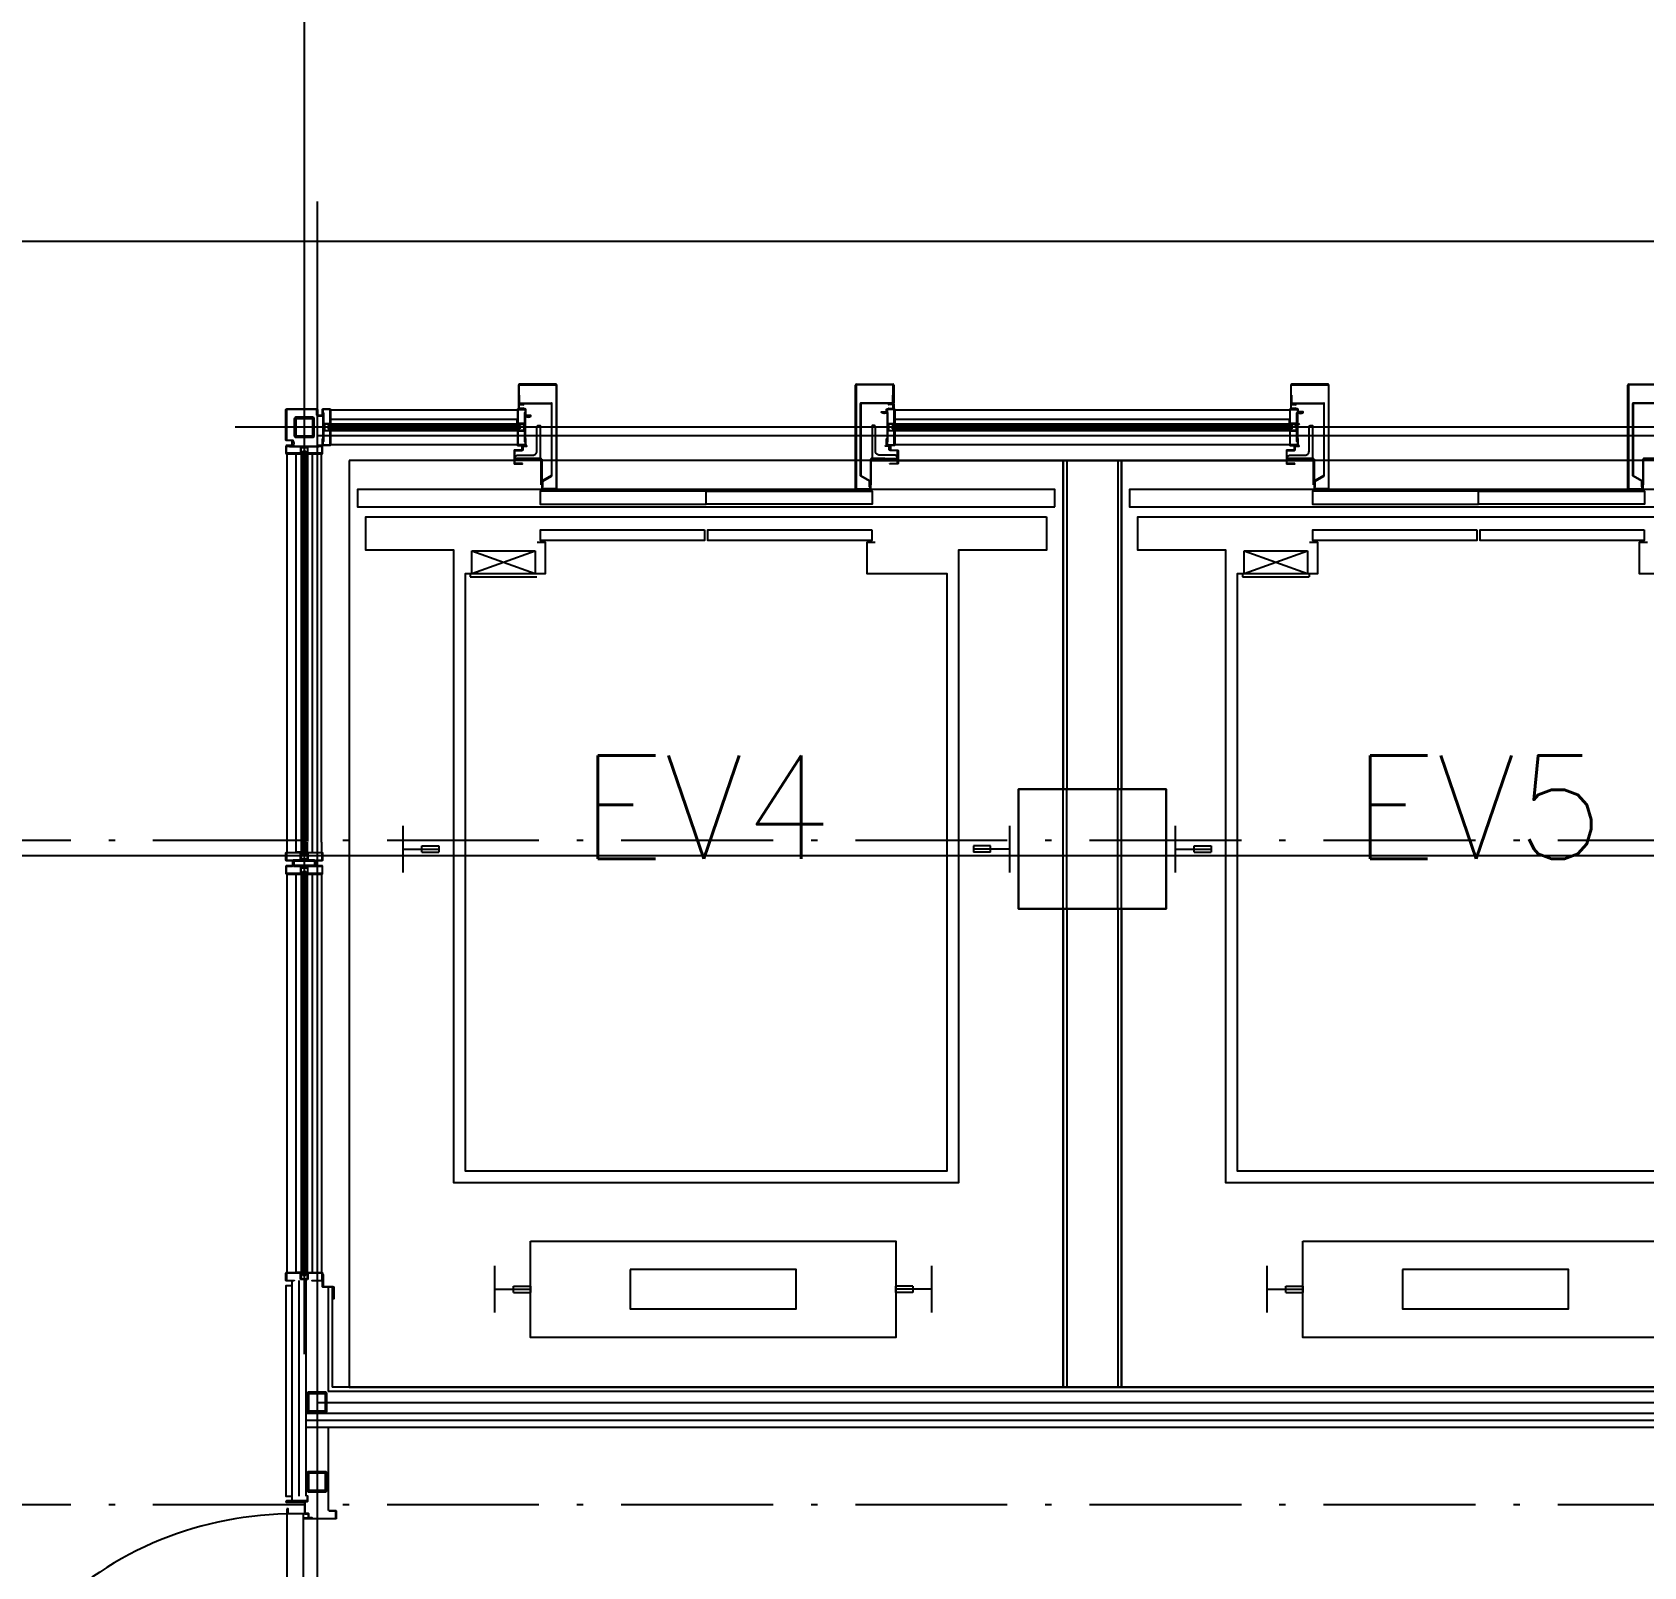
# Model space of a CAD drawing. Extents: x -120222 to -41942, y -19134 to 30932.
# Drawn here: x -77301 to -72450, y 13949 to 18568 of the extents above; entities that cross this region are included whole.
import ezdxf
from ezdxf.enums import TextEntityAlignment as Align

# ---------------------------------------------------------------- set-up
doc = ezdxf.new("R2010")
doc.units = 0
doc.header["$LTSCALE"] = 150
doc.header["$MEASUREMENT"] = 0
doc.linetypes.add('ISO-10______', pattern=[4.699, 3.048, -0.762, 0.127, -0.762])
doc.layers.get('0').update_dxf_attribs({"linetype": 'CONTINUOUS'})
for name, color, linetype in [('____-567', 7, 'CONTINUOUS'), ('____B', 7, 'CONTINUOUS'), ('___B', 7, 'CONTINUOUS')]:
    doc.layers.add(name, color=color, linetype=linetype)
doc.styles.get("Standard").update_dxf_attribs({"font": 'txt', "bigfont": 'BIGFONT.SHX'})

# ---------------------------------------------------------------- blocks, each defined once
blk = doc.blocks.new('____-79')
at = {"color": 1, "linetype": 'Continuous'}
for p, q in [((-82272.6, 12957), (-82272.6, 12903.4)), ((-82271, 12903.3), (-82271, 12957)), ((-82160.8, 12960.2), (-82269.4, 12960.2)), ((-82269.4, 12958.6), (-82160.8, 12958.6)), ((-82159.2, 12957), (-82159.2, 12646.4)), ((-82157.6, 12646.4), (-82157.6, 12957)), ((-81257.6, 12646.4), (-81257.6, 12957)), ((-81256, 12957), (-81256, 12646.4)), ((-81254.4, 12960.2), (-81145.8, 12960.2)), ((-81145.8, 12958.6), (-81254.4, 12958.6)), ((-81144.2, 12903.3), (-81144.2, 12957)), ((-81142.6, 12957), (-81142.6, 12903.4)), ((-79947.6, 12957), (-79947.6, 12903.4)), ((-79946, 12903.3), (-79946, 12957)), ((-79835.8, 12960.2), (-79944.4, 12960.2)), ((-79944.4, 12958.6), (-79835.8, 12958.6)), ((-79834.2, 12957), (-79834.2, 12646.4)), ((-79832.6, 12646.4), (-79832.6, 12957)), ((-78932.6, 12646.4), (-78932.6, 12957)), ((-78931, 12957), (-78931, 12646.4)), ((-78929.4, 12960.2), (-78820.8, 12960.2)), ((-78820.8, 12958.6), (-78929.4, 12958.6)), ((-82270.9, 12903.3), (-82270.9, 12927.4)), ((-82269.3, 12927.4), (-82270.9, 12927.4)), ((-82269.3, 12903.3), (-82269.3, 12927.4)), ((-81145.8, 12903.3), (-81145.8, 12927.4)), ((-81145.8, 12927.4), (-81144.2, 12927.4)), ((-81144.2, 12903.3), (-81144.2, 12927.4)), ((-79945.9, 12903.3), (-79945.9, 12927.4)), ((-79944.3, 12927.4), (-79945.9, 12927.4)), ((-79944.3, 12903.3), (-79944.3, 12927.4)), ((-82269.4, 12901.8), (-82257.6, 12901.8)), ((-82269.4, 12900.2), (-82257.6, 12900.2)), ((-82269.3, 12903.3), (-82173.5, 12903.3)), ((-82269.3, 12901.7), (-82173.5, 12901.7)), ((-82257.6, 12900.2), (-82257.6, 12901.8)), ((-81145.8, 12903.3), (-81241.6, 12903.3)), ((-81145.8, 12901.7), (-81241.6, 12901.7)), ((-81145.8, 12901.8), (-81157.6, 12901.8)), ((-81157.6, 12900.2), (-81157.6, 12901.8)), ((-81145.8, 12900.2), (-81157.6, 12900.2)), ((-79944.4, 12901.8), (-79932.6, 12901.8)), ((-79944.4, 12900.2), (-79932.6, 12900.2)), ((-79944.3, 12903.3), (-79848.5, 12903.3)), ((-79944.3, 12901.7), (-79848.5, 12901.7)), ((-79932.6, 12900.2), (-79932.6, 12901.8)), ((-78820.8, 12903.3), (-78916.6, 12903.3)), ((-78820.8, 12901.7), (-78916.6, 12901.7)), ((-82245.5, 12736.2), (-82204.2, 12736.2)), ((-82245.5, 12734.6), (-82245.5, 12736.2)), ((-82245.5, 12734.6), (-82204.2, 12734.6)), ((-82204.2, 12657.3), (-82204.2, 12734.6)), ((-82202.6, 12734.6), (-82202.6, 12657.3)), ((-81212.5, 12734.6), (-81212.5, 12657.3)), ((-81169.6, 12736.2), (-81210.9, 12736.2)), ((-81169.6, 12734.6), (-81210.9, 12734.6)), ((-81210.9, 12657.3), (-81210.9, 12734.6)), ((-81169.6, 12734.6), (-81169.6, 12736.2)), ((-79920.5, 12736.2), (-79879.2, 12736.2)), ((-79920.5, 12734.6), (-79920.5, 12736.2)), ((-79920.5, 12734.6), (-79879.2, 12734.6)), ((-79879.2, 12657.3), (-79879.2, 12734.6)), ((-79877.6, 12734.6), (-79877.6, 12657.3)), ((-78887.5, 12734.6), (-78887.5, 12657.3)), ((-78844.6, 12736.2), (-78885.9, 12736.2)), ((-78844.6, 12734.6), (-78885.9, 12734.6)), ((-78885.9, 12657.3), (-78885.9, 12734.6)), ((-82202.6, 12668.2), (-82202.6, 12646.4)), ((-82202.6, 12668.2), (-82201.1, 12668.2)), ((-82201, 12646.4), (-82201, 12668.2)), ((-81214.2, 12646.4), (-81214.2, 12668.2)), ((-81212.6, 12668.2), (-81214.1, 12668.2)), ((-81212.6, 12668.2), (-81212.6, 12646.4)), ((-79877.6, 12668.2), (-79877.6, 12646.4)), ((-79877.6, 12668.2), (-79876.1, 12668.2)), ((-79876, 12646.4), (-79876, 12668.2)), ((-78889.2, 12646.4), (-78889.2, 12668.2)), ((-78887.6, 12668.2), (-78889.1, 12668.2)), ((-78887.6, 12668.2), (-78887.6, 12646.4)), ((-82204.2, 12657.3), (-82202.6, 12657.3)), ((-82199.4, 12643.2), (-82160.8, 12643.2)), ((-82199.4, 12643.2), (-82160.8, 12643.2)), ((-82160.8, 12644.8), (-82199.3, 12644.8)), ((-81254.4, 12644.8), (-81215.9, 12644.8)), ((-81215.8, 12643.2), (-81254.4, 12643.2)), ((-81215.8, 12643.2), (-81254.4, 12643.2)), ((-81210.9, 12657.3), (-81212.5, 12657.3)), ((-79879.2, 12657.3), (-79877.6, 12657.3)), ((-79874.4, 12643.2), (-79835.8, 12643.2)), ((-79874.4, 12643.2), (-79835.8, 12643.2)), ((-79835.8, 12644.8), (-79874.3, 12644.8)), ((-78929.4, 12644.8), (-78890.9, 12644.8)), ((-78890.8, 12643.2), (-78929.4, 12643.2)), ((-78890.8, 12643.2), (-78929.4, 12643.2)), ((-78885.9, 12657.3), (-78887.5, 12657.3))]:
    blk.add_line(p, q, dxfattribs=at)
at = {"color": 1, "linetype": 'Continuous', "flags": 128}
for points in [[(-82173.5, 12901.7), (-82173.5, 12685.1), (-82199.4, 12670.2), (-82199.4, 12670.2, 0.255064), (-82201, 12668.2), (-82201, 12651), (-82199.4, 12651), (-82199.4, 12668.2), (-82173.5, 12683), (-82173.5, 12683, 0.250892), (-82171.9, 12685.1), (-82171.9, 12901.7)], [(-81241.6, 12901.7), (-81241.6, 12685.1), (-81215.7, 12670.2), (-81215.7, 12670.2, -0.255064), (-81214.1, 12668.2), (-81214.1, 12651), (-81215.7, 12651), (-81215.7, 12668.2), (-81241.6, 12683), (-81241.6, 12683, -0.250892), (-81243.2, 12685.1), (-81243.2, 12901.7)], [(-79848.5, 12901.7), (-79848.5, 12685.1), (-79874.4, 12670.2), (-79874.4, 12670.2, 0.255064), (-79876, 12668.2), (-79876, 12651), (-79874.4, 12651), (-79874.4, 12668.2), (-79848.5, 12683), (-79848.5, 12683, 0.250892), (-79846.9, 12685.1), (-79846.9, 12901.7)], [(-78916.6, 12901.7), (-78916.6, 12685.1), (-78890.7, 12670.2), (-78890.7, 12670.2, -0.255064), (-78889.1, 12668.2), (-78889.1, 12651), (-78890.7, 12651), (-78890.7, 12668.2), (-78916.6, 12683), (-78916.6, 12683, -0.250892), (-78918.2, 12685.1), (-78918.2, 12901.7)]]:
    blk.add_lwpolyline(points, format="xyb", dxfattribs=at)
for points in [[(-82229.6, 12746.2), (-82229.6, 12746.2, 0.414214), (-82217.6, 12758.2), (-82217.6, 12830.2), (-82217.6, 12830.2, -0.414214), (-82211.6, 12836.2), (-82207.6, 12836.2), (-82207.6, 12736.2), (-82282.6, 12736.2), (-82282.6, 12740.2), (-82282.6, 12740.2, -0.414214), (-82276.6, 12746.2)], [(-81185.6, 12746.2), (-81185.6, 12746.2, -0.414214), (-81197.6, 12758.2), (-81197.6, 12830.2), (-81197.6, 12830.2, 0.414214), (-81203.6, 12836.2), (-81207.6, 12836.2), (-81207.6, 12736.2), (-81132.6, 12736.2), (-81132.6, 12740.2), (-81132.6, 12740.2, 0.414214), (-81138.6, 12746.2)], [(-79904.6, 12746.2), (-79904.6, 12746.2, 0.414214), (-79892.6, 12758.2), (-79892.6, 12830.2), (-79892.6, 12830.2, -0.414214), (-79886.6, 12836.2), (-79882.6, 12836.2), (-79882.6, 12736.2), (-79957.6, 12736.2), (-79957.6, 12740.2), (-79957.6, 12740.2, -0.414214), (-79951.6, 12746.2)], [(-82260.6, 12721.8), (-82284, 12721.8), (-82284, 12760.2), (-82262.2, 12760.2), (-82262.2, 12760.2, 0.414214), (-82260.6, 12761.8), (-82260.6, 12773.6), (-82262.2, 12773.6), (-82262.2, 12761.8), (-82284, 12761.8), (-82284, 12761.8, 0.414214), (-82285.6, 12760.2), (-82285.6, 12721.8), (-82285.6, 12721.8, 0.414214), (-82284, 12720.2), (-82260.6, 12720.2)], [(-82247.6, 12775.2), (-82259, 12775.2), (-82259, 12775.2, 0.414214), (-82260.6, 12773.6), (-82260.6, 12762.2), (-82259, 12762.2), (-82259, 12773.6), (-82247.6, 12773.6)], [(-81167.6, 12775.2), (-81156.2, 12775.2), (-81156.2, 12775.2, -0.414214), (-81154.6, 12773.6), (-81154.6, 12762.2), (-81156.2, 12762.2), (-81156.2, 12773.6), (-81167.6, 12773.6)], [(-81154.6, 12721.8), (-81131.2, 12721.8), (-81131.2, 12760.2), (-81153, 12760.2), (-81153, 12760.2, -0.414214), (-81154.6, 12761.8), (-81154.6, 12773.6), (-81153, 12773.6), (-81153, 12761.8), (-81131.2, 12761.8), (-81131.2, 12761.8, -0.414214), (-81129.6, 12760.2), (-81129.6, 12721.8), (-81129.6, 12721.8, -0.414214), (-81131.2, 12720.2), (-81154.6, 12720.2)], [(-79935.6, 12721.8), (-79959, 12721.8), (-79959, 12760.2), (-79937.2, 12760.2), (-79937.2, 12760.2, 0.414214), (-79935.6, 12761.8), (-79935.6, 12773.6), (-79937.2, 12773.6), (-79937.2, 12761.8), (-79959, 12761.8), (-79959, 12761.8, 0.414214), (-79960.6, 12760.2), (-79960.6, 12721.8), (-79960.6, 12721.8, 0.414214), (-79959, 12720.2), (-79935.6, 12720.2)], [(-79922.6, 12775.2), (-79934, 12775.2), (-79934, 12775.2, 0.414214), (-79935.6, 12773.6), (-79935.6, 12762.2), (-79934, 12762.2), (-79934, 12773.6), (-79922.6, 12773.6)]]:
    blk.add_lwpolyline(points, format="xyb", close=True, dxfattribs=at)
at = {"color": 1, "linetype": 'Continuous'}
for centre, radius, start, end in [((-82269.4, 12957), 3.2, 90, 180), ((-82269.4, 12957), 1.6, 90, 180), ((-82160.8, 12957), 3.2, 0, 90), ((-82160.8, 12957), 1.6, 0, 90), ((-81254.4, 12957), 3.2, 90, 180), ((-81254.4, 12957), 1.6, 90, 180), ((-81145.8, 12957), 3.2, 0, 90), ((-81145.8, 12957), 1.6, 0, 90), ((-79944.4, 12957), 3.2, 90, 180), ((-79944.4, 12957), 1.6, 90, 180), ((-79835.8, 12957), 3.2, 0, 90), ((-79835.8, 12957), 1.6, 0, 90), ((-78929.4, 12957), 3.2, 90, 180), ((-78929.4, 12957), 1.6, 90, 180), ((-82269.4, 12903.4), 3.2, 180, 270), ((-82269.4, 12903.4), 1.6, 180, 270), ((-82269.3, 12903.3), 1.6, 180, 270), ((-82173.5, 12901.7), 1.6, 0, 90), ((-81241.6, 12901.7), 1.6, 90, 180), ((-81145.8, 12903.4), 3.2, 270, 0), ((-81145.8, 12903.4), 1.6, 270, 0), ((-81145.8, 12903.3), 1.6, 270, 0), ((-79944.4, 12903.4), 3.2, 180, 270), ((-79944.4, 12903.4), 1.6, 180, 270), ((-79944.3, 12903.3), 1.6, 180, 270), ((-79848.5, 12901.7), 1.6, 0, 90), ((-78916.6, 12901.7), 1.6, 90, 180), ((-82204.2, 12734.6), 1.6, 0, 90), ((-81210.9, 12734.6), 1.6, 90, 180), ((-79879.2, 12734.6), 1.6, 0, 90), ((-78885.9, 12734.6), 1.6, 90, 180), ((-82199.4, 12646.4), 3.2, 180, 270), ((-82199.4, 12646.4), 1.6, 180, 270), ((-82160.8, 12646.4), 3.2, 270, 0), ((-82160.8, 12646.4), 1.6, 270, 0), ((-81254.4, 12646.4), 3.2, 180, 270), ((-81254.4, 12646.4), 1.6, 180, 270), ((-81215.8, 12646.4), 3.2, 270, 0), ((-81215.8, 12646.4), 1.6, 270, 0), ((-79874.4, 12646.4), 3.2, 180, 270), ((-79874.4, 12646.4), 1.6, 180, 270), ((-79835.8, 12646.4), 3.2, 270, 0), ((-79835.8, 12646.4), 1.6, 270, 0), ((-78929.4, 12646.4), 3.2, 180, 270), ((-78929.4, 12646.4), 1.6, 180, 270), ((-78890.8, 12646.4), 3.2, 270, 0), ((-78890.8, 12646.4), 1.6, 270, 0)]:
    blk.add_arc(centre, radius, start, end, dxfattribs=at)
blk = doc.blocks.new('____-80')
at = {"color": 1, "linetype": 'Continuous'}
for p, q in [((-82917.6, 19543.5), (-82917.6, 10039.8)), ((-82879.1, 13510.3), (-82879.1, 7670.1)), ((-82878.1, 12863.9), (-82878.1, 12865.5)), ((-82839.7, 12883.9), (-82861.5, 12883.9)), ((-82838.1, 12882.5), (-82399.6, 12882.5)), ((-82398.6, 12882.5), (-82275.6, 12882.5)), ((-81139.6, 12882.5), (-79950.6, 12882.5)), ((-69277.5, 12830.5), (-83125.1, 12830.5)), ((-82858.7, 12821), (-82858.7, 12840)), ((-82857.1, 12840), (-82857.1, 12821)), ((-82839.7, 12840), (-82857.1, 12840)), ((-82839.7, 12819.4), (-82857.1, 12819.4)), ((-82845.6, 12830.8), (-82268.1, 12830.8)), ((-82268.1, 12830.3), (-82845.6, 12830.3)), ((-82839.7, 12777.1), (-82839.7, 12819.4)), ((-82837.7, 12821), (-82276.4, 12821)), ((-82276.1, 12840), (-82276.1, 12855)), ((-82246, 12830.5), (-82262.5, 12830.5)), ((-79943.1, 12830.8), (-81147.1, 12830.8)), ((-81147.1, 12830.3), (-79943.1, 12830.3)), ((-81140.8, 12821), (-79949.8, 12821)), ((-79951.1, 12840), (-79951.1, 12855)), ((-79921, 12841), (-79937.5, 12830.5)), ((-82908, 12770), (-82908, 11583.3)), ((-82838.1, 12806), (-82275.6, 12806)), ((-82838.1, 12778.5), (-82275.6, 12778.5)), ((-81139.6, 12806), (-79950.6, 12806)), ((-81139.6, 12778.5), (-79950.6, 12778.5)), ((-82969.6, 12750.5), (-82969.6, 11550.5)), ((-82927, 12750), (-82942, 12750)), ((-82917.7, 12758.5), (-82917.7, 11543)), ((-82917.2, 11543), (-82917.2, 12758.5)), ((-82893, 11550.5), (-82893, 12750.5)), ((-82865.5, 11581.7), (-82865.6, 12750.5)), ((-82908, 11551.4), (-82908, 11581.7)), ((-82865.5, 11581.7), (-82865.5, 11550.5)), ((-82917.5, 11531.5), (-82917.5, 11498.6)), ((-82969.6, 11485.5), (-82969.6, 10285.5)), ((-82927, 11485), (-82942, 11485)), ((-82917.7, 11493), (-82917.7, 10278)), ((-82917.2, 10278), (-82917.2, 11493)), ((-82908, 10286.4), (-82908, 11484.7)), ((-82893, 10285.5), (-82893, 11485.5)), ((-82865.5, 11485.5), (-82865.5, 10285.5))]:
    blk.add_line(p, q, dxfattribs=at)
at = {"color": 1, "linetype": 'Continuous', "flags": 128}
for points in [[(-82952.6, 12778.2), (-82954.1, 12778.2), (-82954.1, 12790.5), (-82971.1, 12790.5), (-82971.1, 12790.5, -0.414214), (-82972.6, 12792), (-82972.6, 12884), (-82972.6, 12884, -0.414214), (-82971.1, 12885.5), (-82879.6, 12885.5), (-82879.6, 12885.5, -0.414214), (-82878.1, 12884), (-82878.1, 12867), (-82865.1, 12867), (-82865.1, 12865.5)], [(-82878.1, 12865.5, -0.414214), (-82879.6, 12867), (-82879.6, 12884), (-82971.1, 12884), (-82971.1, 12792), (-82954.1, 12792), (-82954.1, 12792, -0.414214), (-82952.6, 12790.5)], [(-82861.5, 12865.5, -0.414214), (-82863.1, 12863.9), (-82878.1, 12863.9)], [(-82863.1, 12883.9, -0.414214), (-82861.5, 12885.5), (-82839.7, 12885.5)], [(-82839.7, 12885.5, -0.414214), (-82838.1, 12883.9), (-82838.1, 12841.6)], [(-82252.2, 12865.5, 0.414214), (-82250.6, 12863.9), (-82250.6, 12863.9, 0.414214), (-82235.6, 12863.9), (-82235.6, 12865.5), (-82250.6, 12865.5), (-82250.6, 12883.9), (-82250.6, 12883.9, 0.414214), (-82252.2, 12885.5), (-82274, 12885.5), (-82274, 12885.5, 0.414214), (-82275.6, 12883.9), (-82275.6, 12841.6), (-82275.6, 12841.6, 0.414214), (-82274, 12840), (-82256.6, 12840), (-82256.6, 12821), (-82274, 12821), (-82274, 12821, 0.414214), (-82275.6, 12819.4), (-82275.6, 12777.1), (-82275.6, 12777.1, 0.414214), (-82274, 12775.5), (-82252.2, 12775.5), (-82252.2, 12775.5, 0.414214), (-82250.6, 12777.1), (-82250.6, 12795.5), (-82252.2, 12795.5)], [(-82252.2, 12883.9), (-82252.2, 12777.1), (-82274, 12777.1), (-82274, 12819.4), (-82256.6, 12819.4), (-82256.6, 12819.4, 0.414214), (-82255, 12821), (-82255, 12840), (-82255, 12840, 0.414214), (-82256.6, 12841.6), (-82274, 12841.6), (-82274, 12883.9), (-82252.2, 12883.9)], [(-81163, 12873.5), (-81163, 12777.1), (-81141.2, 12777.1), (-81141.2, 12819.4), (-81158.6, 12819.4), (-81158.6, 12819.4, -0.414214), (-81160.2, 12821), (-81160.2, 12840), (-81160.2, 12840, -0.414214), (-81158.6, 12841.6), (-81141.2, 12841.6), (-81141.2, 12883.9), (-81163, 12883.9), (-81163, 12876.5), (-81163, 12876.5, -0.414214), (-81164.6, 12874.9), (-81164.6, 12874.9, -0.414214), (-81179.6, 12874.9), (-81179.6, 12876.5), (-81164.6, 12876.5), (-81164.6, 12883.9), (-81164.6, 12883.9, -0.414214), (-81163, 12885.5), (-81141.2, 12885.5), (-81141.2, 12885.5, -0.414214), (-81139.6, 12883.9), (-81139.6, 12841.6), (-81139.6, 12841.6, -0.414214), (-81141.2, 12840), (-81158.6, 12840), (-81158.6, 12821), (-81141.2, 12821), (-81141.2, 12821, -0.414214), (-81139.6, 12819.4), (-81139.6, 12777.1), (-81139.6, 12777.1, -0.414214), (-81141.2, 12775.5), (-81163, 12775.5), (-81163, 12775.5, -0.414214), (-81164.6, 12777.1), (-81164.6, 12795.5), (-81163, 12795.5)], [(-79927.2, 12873.5), (-79927.2, 12777.1), (-79949, 12777.1), (-79949, 12819.4), (-79931.6, 12819.4), (-79931.6, 12819.4, 0.414214), (-79930, 12821), (-79930, 12840), (-79930, 12840, 0.414214), (-79931.6, 12841.6), (-79949, 12841.6), (-79949, 12883.9), (-79927.2, 12883.9), (-79927.2, 12876.5), (-79927.2, 12876.5, 0.414214), (-79925.6, 12874.9), (-79925.6, 12874.9, 0.414214), (-79910.6, 12874.9), (-79910.6, 12876.5), (-79925.6, 12876.5), (-79925.6, 12883.9), (-79925.6, 12883.9, 0.414214), (-79927.2, 12885.5), (-79949, 12885.5), (-79949, 12885.5, 0.414214), (-79950.6, 12883.9), (-79950.6, 12841.6), (-79950.6, 12841.6, 0.414214), (-79949, 12840), (-79931.6, 12840), (-79931.6, 12821), (-79949, 12821), (-79949, 12821, 0.414214), (-79950.6, 12819.4), (-79950.6, 12777.1), (-79950.6, 12777.1, 0.414214), (-79949, 12775.5), (-79927.2, 12775.5), (-79927.2, 12775.5, 0.414214), (-79925.6, 12777.1), (-79925.6, 12795.5), (-79927.2, 12795.5)], [(-82858.7, 12840, -0.414214), (-82857.1, 12841.6)], [(-82857.1, 12819.4, -0.414214), (-82858.7, 12821)], [(-82857.1, 12821), (-82839.7, 12821), (-82839.7, 12821, -0.414214), (-82838.1, 12819.4), (-82838.1, 12777.1), (-82838.1, 12777.1, -0.414214), (-82839.7, 12775.5)], [(-82838.1, 12841.6, -0.414214), (-82839.7, 12840)], [(-82952.6, 12773.9, 0.414214), (-82951, 12775.5), (-82951, 12775.5, 0.414214), (-82951, 12790.5), (-82952.6, 12790.5), (-82952.6, 12775.5), (-82971, 12775.5), (-82971, 12775.5, 0.414214), (-82972.6, 12773.9), (-82972.6, 12752.1), (-82972.6, 12752.1, 0.414214), (-82971, 12750.5), (-82928.6, 12750.5), (-82928.6, 12750.5, 0.414214), (-82927, 12752.1), (-82927, 12770), (-82908, 12770)], [(-82927, 12771.6, 0.414214), (-82928.6, 12770), (-82928.6, 12752.1), (-82971, 12752.1), (-82971, 12773.9), (-82864.2, 12773.9)], [(-82908, 12752.1, 0.414214), (-82906.4, 12750.5), (-82864.2, 12750.5), (-82864.2, 12750.5, 0.414214), (-82862.6, 12752.1), (-82862.6, 12773.9), (-82862.6, 12773.9, 0.414214), (-82864.2, 12775.5), (-82877, 12775.5), (-82877, 12773.9)], [(-82864.2, 12773.9), (-82864.2, 12752.1), (-82906.4, 12752.1), (-82906.4, 12770), (-82906.4, 12770, 0.414214), (-82908, 12771.6)], [(-82839.7, 12775.5), (-82861.5, 12775.5), (-82861.5, 12775.5, -0.414214), (-82863.1, 12777.1)], [(-82884.8, 11524.8, 0.414214), (-82887.1, 11527.1), (-82950.3, 11527.1), (-82950.3, 11527.1, 0.414214), (-82952.6, 11524.8), (-82952.6, 11512.1), (-82950.3, 11512.1)], [(-82950.3, 11524.8), (-82950.3, 11511.2), (-82950.3, 11511.2, 0.414214), (-82948, 11508.9), (-82884.8, 11508.9), (-82884.8, 11508.9, 0.414214), (-82882.5, 11511.2), (-82882.5, 11523.9), (-82884.8, 11523.9)]]:
    blk.add_lwpolyline(points, format="xyb", dxfattribs=at)
for points in [[(-82947.5, 12856), (-82947.5, 12805), (-82947.5, 12805, 0.414214), (-82943, 12800.5), (-82892, 12800.5), (-82892, 12800.5, 0.414214), (-82887.5, 12805), (-82887.5, 12856), (-82887.5, 12856, 0.414214), (-82892, 12860.5), (-82943, 12860.5), (-82943, 12860.5, 0.414214), (-82947.5, 12856)], [(-82270.8, 12900.5), (-82270.8, 12900.5, 0.440279), (-82272.6, 12898.9), (-82272.6, 12887.1), (-82272.6, 12887.1, 0.430169), (-82270.9, 12885.5), (-82257.6, 12886.2), (-82257.6, 12887.8), (-82271, 12887.1), (-82271, 12898.9), (-82257.8, 12898.3), (-82257.6, 12899.9)], [(-81144.3, 12900.5), (-81144.3, 12900.5, -0.440279), (-81142.6, 12898.9), (-81142.6, 12887.1), (-81142.6, 12887.1, -0.430169), (-81144.2, 12885.5), (-81157.6, 12886.2), (-81157.5, 12887.8), (-81144.2, 12887.1), (-81144.2, 12898.9), (-81157.3, 12898.3), (-81157.5, 12899.9)], [(-79945.8, 12900.5), (-79945.8, 12900.5, 0.440279), (-79947.6, 12898.9), (-79947.6, 12887.1), (-79947.6, 12887.1, 0.430169), (-79945.9, 12885.5), (-79932.6, 12886.2), (-79932.6, 12887.8), (-79946, 12887.1), (-79946, 12898.9), (-79932.8, 12898.3), (-79932.6, 12899.9)], [(-82943, 12854), (-82943, 12807), (-82943, 12807, 0.414214), (-82941, 12805), (-82894, 12805), (-82894, 12805, 0.414214), (-82892, 12807), (-82892, 12854), (-82892, 12854, 0.414214), (-82894, 12856), (-82941, 12856), (-82941, 12856, 0.414214), (-82943, 12854)], [(-82952.6, 11525.5), (-82971, 11525.5), (-82971, 11525.5, -0.414214), (-82972.6, 11527.1), (-82972.6, 11548.9), (-82972.6, 11548.9, -0.414214), (-82971, 11550.5), (-82928.6, 11550.5), (-82928.6, 11550.5, -0.414214), (-82927, 11548.9), (-82927, 11531.5), (-82908, 11531.5), (-82908, 11548.9), (-82908, 11548.9, -0.414214), (-82906.4, 11550.5), (-82864.1, 11550.5), (-82864.1, 11550.5, -0.414214), (-82862.5, 11548.9), (-82862.5, 11527.1), (-82862.5, 11527.1, -0.414214), (-82864.1, 11525.5), (-82882.5, 11525.5), (-82882.5, 11527.1), (-82864.1, 11527.1), (-82864.1, 11548.9), (-82906.4, 11548.9), (-82906.4, 11531.5), (-82906.4, 11531.5, -0.414214), (-82908, 11529.9), (-82927, 11529.9), (-82927, 11529.9, -0.414214), (-82928.6, 11531.5), (-82928.6, 11548.9), (-82971, 11548.9), (-82971, 11527.1), (-82952.6, 11527.1)], [(-82952.6, 11510.5), (-82971, 11510.5), (-82971, 11510.5, 0.414214), (-82972.6, 11508.9), (-82972.6, 11487.1), (-82972.6, 11487.1, 0.414214), (-82971, 11485.5), (-82928.6, 11485.5), (-82928.6, 11485.5, 0.414214), (-82927, 11487.1), (-82927, 11504.5), (-82908, 11504.5), (-82908, 11487.1), (-82908, 11487.1, 0.414214), (-82906.4, 11485.5), (-82864.1, 11485.5), (-82864.1, 11485.5, 0.414214), (-82862.5, 11487.1), (-82862.5, 11508.9), (-82862.5, 11508.9, 0.414214), (-82864.1, 11510.5), (-82882.5, 11510.5), (-82882.5, 11508.9), (-82864.1, 11508.9), (-82864.1, 11487.1), (-82906.4, 11487.1), (-82906.4, 11504.5), (-82906.4, 11504.5, 0.414214), (-82908, 11506.1), (-82927, 11506.1), (-82927, 11506.1, 0.414214), (-82928.6, 11504.5), (-82928.6, 11487.1), (-82971, 11487.1), (-82971, 11508.9), (-82952.6, 11508.9)], [(-82948.1, 10260.5), (-82971, 10260.5), (-82971, 10260.5, -0.414214), (-82972.6, 10262.1), (-82972.6, 10283.9), (-82972.6, 10283.9, -0.414214), (-82971, 10285.5), (-82928.6, 10285.5), (-82928.6, 10285.5, -0.414214), (-82927, 10283.9), (-82927, 10266.5), (-82908, 10266.5), (-82908, 10283.9), (-82908, 10283.9, -0.414214), (-82906.4, 10285.5), (-82864.1, 10285.5), (-82864.1, 10285.5, -0.414214), (-82862.5, 10283.9), (-82862.5, 10262.1), (-82862.5, 10262.1, -0.414214), (-82864.1, 10260.5), (-82893.4, 10260.5), (-82893.4, 10262.1), (-82864.1, 10262.1), (-82864.1, 10283.9), (-82906.4, 10283.9), (-82906.4, 10266.5), (-82906.4, 10266.5, -0.414214), (-82908, 10264.9), (-82927, 10264.9), (-82927, 10264.9, -0.414214), (-82928.6, 10266.5), (-82928.6, 10283.9), (-82971, 10283.9), (-82971, 10262.1), (-82948.1, 10262.1)], [(-82830.1, 10206.6), (-82830.1, 10241.7), (-82860.9, 10241.7), (-82860.9, 10241.7, -0.414214), (-82862.5, 10243.3), (-82862.5, 10280.2), (-82860.9, 10280.2), (-82860.9, 10243.3), (-82830.1, 10243.3), (-82830.1, 10243.3, -0.414214), (-82828.5, 10241.7), (-82828.5, 10206.6)]]:
    blk.add_lwpolyline(points, format="xyb", close=True, dxfattribs=at)
for points in [[(-82878.1, 12865.5), (-82863.1, 12865.5), (-82863.1, 12883.9)], [(-82861.5, 12883.9), (-82861.5, 12777.1), (-82839.7, 12777.1)], [(-82861.5, 12873.5), (-82859.2, 12873.5), (-82859.2, 12787.5), (-82861.5, 12787.5)], [(-82857.1, 12841.6), (-82839.7, 12841.6), (-82839.7, 12883.9)], [(-82252.2, 12873.5), (-82254.5, 12873.5), (-82254.5, 12787.5), (-82252.2, 12787.5)], [(-81163, 12787.5), (-81160.7, 12787.5), (-81160.7, 12873.5), (-81163, 12873.5)], [(-79927.2, 12787.5), (-79929.5, 12787.5), (-79929.5, 12873.5), (-79927.2, 12873.5)], [(-82268.6, 12834.8), (-82845.1, 12834.8), (-82845.6, 12834.3), (-82845.6, 12826.7), (-82845.1, 12826.2), (-82268.6, 12826.2)], [(-82276.1, 12840), (-82837.6, 12840), (-82837.6, 12855), (-82276.1, 12855)], [(-82268.6, 12834.8), (-82268.1, 12834.3), (-82268.1, 12826.7), (-82268.6, 12826.2)], [(-79943.6, 12826.2), (-81146.6, 12826.2), (-81147.1, 12826.7), (-81147.1, 12834.3), (-81146.6, 12834.8), (-79943.6, 12834.8)], [(-79951.1, 12840), (-81139.1, 12840), (-81139.1, 12855), (-79951.1, 12855)], [(-79943.6, 12826.2), (-79943.1, 12826.7), (-79943.1, 12834.3), (-79943.6, 12834.8)], [(-82874.5, 12773.9), (-82874.5, 12771.6), (-82960.6, 12771.6), (-82960.6, 12773.9)], [(-82863.1, 12777.1), (-82863.1, 12795.5), (-82861.5, 12795.5)], [(-82927, 12750), (-82927, 11551), (-82942, 11551), (-82942, 12750)], [(-82921.8, 12757.5), (-82921.3, 12758.5), (-82913.7, 12758.5), (-82913.2, 12757.5)], [(-82921.8, 12757.5), (-82921.8, 11543.5), (-82921.3, 11543), (-82913.7, 11543), (-82913.2, 11543.5), (-82913.2, 12757.5)], [(-82884.8, 11524.8), (-82884.8, 11511.2), (-82948, 11511.2), (-82948, 11523.9), (-82950.3, 11523.9)], [(-82950.3, 11524.8), (-82887.1, 11524.8), (-82887.1, 11512.1), (-82884.8, 11512.1)], [(-82927, 11485), (-82927, 10286), (-82942, 10286), (-82942, 11485)], [(-82921.8, 11492.5), (-82921.3, 11493), (-82913.7, 11493), (-82913.2, 11492.5)], [(-82921.8, 11492.5), (-82921.8, 10278.5), (-82921.3, 10278), (-82913.7, 10278), (-82913.2, 10278.5), (-82913.2, 11492.5)]]:
    blk.add_lwpolyline(points, dxfattribs=at)
blk = doc.blocks.new('____-97')
at = {"color": 1, "linetype": 'Continuous'}
for p, q in [((-82620.6, 11630.5), (-82620.6, 11490.5)), ((-82620.6, 11560.5), (-82512.6, 11560.5)), ((-82563.6, 11570), (-82512.6, 11570)), ((-82563.6, 11551), (-82563.6, 11570)), ((-82563.6, 11551), (-82512.6, 11551)), ((-82512.6, 11570), (-82512.6, 11551))]:
    blk.add_line(p, q, dxfattribs=at)
blk = doc.blocks.new('____-98')
at = {"color": 1, "linetype": 'Continuous'}
for p, q in [((-82344.6, 10305.5), (-82344.6, 10165.5)), ((-82287.6, 10245), (-82236.6, 10245)), ((-82287.6, 10226), (-82287.6, 10245)), ((-82236.6, 10245), (-82236.6, 10226)), ((-82344.6, 10235.5), (-82236.6, 10235.5)), ((-82287.6, 10226), (-82236.6, 10226))]:
    blk.add_line(p, q, dxfattribs=at)
blk = doc.blocks.new('____-99')
at = {"color": 1, "linetype": 'Continuous'}
for p, q in [((-81028.6, 10165.5), (-81028.6, 10305.5)), ((-81085.6, 10245), (-81136.6, 10245)), ((-81136.6, 10226), (-81136.6, 10245)), ((-81085.6, 10245), (-81085.6, 10226)), ((-81028.6, 10235.5), (-81136.6, 10235.5)), ((-81085.6, 10226), (-81136.6, 10226))]:
    blk.add_line(p, q, dxfattribs=at)
blk = doc.blocks.new('____-100')
at = {"color": 1, "linetype": 'Continuous'}
for p, q in [((-80295.6, 11630.5), (-80295.6, 11490.5)), ((-80295.6, 11560.5), (-80187.6, 11560.5)), ((-80238.6, 11570), (-80187.6, 11570)), ((-80238.6, 11551), (-80238.6, 11570)), ((-80238.6, 11551), (-80187.6, 11551)), ((-80187.6, 11570), (-80187.6, 11551))]:
    blk.add_line(p, q, dxfattribs=at)
blk = doc.blocks.new('____-102')
at = {"color": 1, "linetype": 'Continuous'}
for p, q in [((-80019.6, 10305.5), (-80019.6, 10165.5)), ((-79962.6, 10245), (-79911.6, 10245)), ((-79962.6, 10226), (-79962.6, 10245)), ((-79911.6, 10245), (-79911.6, 10226)), ((-80019.6, 10235.5), (-79911.6, 10235.5)), ((-79962.6, 10226), (-79911.6, 10226))]:
    blk.add_line(p, q, dxfattribs=at)
blk = doc.blocks.new('____-110')
at = {"color": 1, "linetype": 'Continuous'}
for p, q in [((-80295.6, 11630.5), (-80295.6, 11490.5)), ((-80295.6, 11560.5), (-80187.6, 11560.5)), ((-80238.6, 11570), (-80187.6, 11570)), ((-80238.6, 11551), (-80238.6, 11570)), ((-80238.6, 11551), (-80187.6, 11551)), ((-80187.6, 11570), (-80187.6, 11551))]:
    blk.add_line(p, q, dxfattribs=at)
blk = doc.blocks.new('____-111')
at = {"color": 1, "linetype": 'Continuous'}
for p, q in [((-80794.6, 11630.5), (-80794.6, 11490.5)), ((-80851.6, 11570), (-80902.6, 11570)), ((-80902.6, 11570), (-80902.6, 11551)), ((-80794.6, 11560.5), (-80902.6, 11560.5)), ((-80851.6, 11551), (-80902.6, 11551)), ((-80851.6, 11551), (-80851.6, 11570))]:
    blk.add_line(p, q, dxfattribs=at)
blk = doc.blocks.new('____-112')
at = {"color": 1, "linetype": 'Continuous'}
for p, q in [((-82207.6, 12730.5), (-82782.6, 12730.5)), ((-82782.6, 12730.5), (-82782.6, 9940.5)), ((-81207.6, 12730.5), (-79882.6, 12730.5)), ((-80632.6, 12730.5), (-80632.6, 11740.5)), ((-80632.6, 9940.5), (-80632.6, 12730.5)), ((-80621.6, 12730.5), (-80621.6, 11740.5)), ((-80468.6, 12730.5), (-80468.6, 11740.5)), ((-80457.6, 12730.5), (-80457.6, 11740.5)), ((-80457.6, 9940.5), (-80457.6, 12730.5)), ((-82412.6, 12390.5), (-82412.6, 12458.5)), ((-82412.6, 12458.5), (-82222.6, 12458.5)), ((-82412.6, 12458.5), (-82222.6, 12390.5)), ((-82412.6, 12390.5), (-82222.6, 12458.5)), ((-82222.6, 12458.5), (-82222.6, 12390.5)), ((-80087.6, 12390.5), (-80087.6, 12458.5)), ((-80087.6, 12458.5), (-79897.6, 12458.5)), ((-80087.6, 12458.5), (-79897.6, 12390.5)), ((-80087.6, 12390.5), (-79897.6, 12458.5)), ((-79897.6, 12458.5), (-79897.6, 12390.5)), ((-82417.6, 12390.5), (-82417.6, 12380.5)), ((-82417.6, 12380.5), (-82217.6, 12380.5)), ((-80982.6, 12390.5), (-80982.6, 12390.5)), ((-80982.6, 12390.5), (-80982.6, 12390.5)), ((-80982.6, 12390.5), (-80982.6, 12390.5)), ((-80982.6, 12390.5), (-80982.6, 12390.5)), ((-80982.6, 12390.5), (-80982.6, 12390.5)), ((-80092.6, 12390.5), (-80092.6, 12380.5)), ((-80092.6, 12380.5), (-79892.6, 12380.5)), ((-79892.6, 12390.5), (-79892.6, 12380.5)), ((-80632.6, 11380.5), (-80632.6, 11740.5)), ((-80621.6, 11380.5), (-80621.6, 11740.5)), ((-80468.6, 11380.5), (-80468.6, 11740.5)), ((-80457.6, 11380.5), (-80457.6, 11740.5)), ((-80632.6, 11380.5), (-80632.6, 9940.5)), ((-80621.6, 11380.5), (-80621.6, 9940.5)), ((-80468.6, 11380.5), (-80468.6, 9940.5)), ((-80457.6, 11380.5), (-80457.6, 9940.5)), ((-82782.6, 9940.5), (-75982.6, 9940.5))]:
    blk.add_line(p, q, dxfattribs=at)
at = {"color": 1, "linetype": 'Continuous', "flags": 128}
for points in [[(-82782.6, 12730.5), (-82782.6, 9940.5), (-75982.6, 9940.5), (-75982.6, 12730.5)], [(-80657.6, 12590.5), (-80657.6, 12643.5), (-82757.6, 12643.5), (-82757.6, 12590.5)], [(-81707.6, 12598.5), (-81707.6, 12638.5), (-82207.6, 12638.5), (-82207.6, 12598.5)], [(-81707.6, 12598.5), (-81707.6, 12638.5), (-81207.6, 12638.5), (-81207.6, 12598.5)], [(-78332.6, 12590.5), (-78332.6, 12643.5), (-80432.6, 12643.5), (-80432.6, 12590.5)], [(-79382.6, 12598.5), (-79382.6, 12638.5), (-79882.6, 12638.5), (-79882.6, 12598.5)], [(-79382.6, 12598.5), (-79382.6, 12638.5), (-78882.6, 12638.5), (-78882.6, 12598.5)], [(-80682.6, 12560.5), (-80682.6, 12460.5), (-80947.6, 12460.5), (-80947.6, 10555.5), (-82467.6, 10555.5), (-82467.6, 12460.5), (-82732.6, 12460.5), (-82732.6, 12560.5)], [(-81712.6, 12521.5), (-81712.6, 12489.5), (-82206.6, 12489.5), (-82206.6, 12521.5)], [(-81208.6, 12521.5), (-81208.6, 12489.5), (-81702.6, 12489.5), (-81702.6, 12521.5)], [(-78357.6, 12560.5), (-78357.6, 12460.5), (-78622.6, 12460.5), (-78622.6, 10555.5), (-80142.6, 10555.5), (-80142.6, 12460.5), (-80407.6, 12460.5), (-80407.6, 12560.5)], [(-79387.6, 12521.5), (-79387.6, 12489.5), (-79881.6, 12489.5), (-79881.6, 12521.5)], [(-78883.6, 12521.5), (-78883.6, 12489.5), (-79377.6, 12489.5), (-79377.6, 12521.5)], [(-80767.6, 11740.5), (-80322.6, 11740.5), (-80322.6, 11380.5), (-80767.6, 11380.5)], [(-80322.6, 11740.5), (-80767.6, 11740.5), (-80767.6, 11380.5), (-80322.6, 11380.5)], [(-82236.6, 10380.5), (-81136.6, 10380.5), (-81136.6, 10090.5), (-82236.6, 10090.5)], [(-79911.6, 10380.5), (-78811.6, 10380.5), (-78811.6, 10090.5), (-79911.6, 10090.5)], [(-81936.6, 10294.5), (-81936.6, 10176.5), (-81436.6, 10176.5), (-81436.6, 10294.5)], [(-79611.6, 10294.5), (-79611.6, 10176.5), (-79111.6, 10176.5), (-79111.6, 10294.5)]]:
    blk.add_lwpolyline(points, close=True, dxfattribs=at)
for points in [[(-81198.6, 12483.5), (-81223.6, 12483.5), (-81223.6, 12390.5), (-80982.6, 12390.5), (-80982.6, 10590.5), (-82432.6, 10590.5), (-82432.6, 12390.5), (-82191.6, 12390.5), (-82191.6, 12483.5), (-82216.6, 12483.5)], [(-78873.6, 12483.5), (-78898.6, 12483.5), (-78898.6, 12390.5), (-78657.6, 12390.5), (-78657.6, 10590.5), (-80107.6, 10590.5), (-80107.6, 12390.5), (-79866.6, 12390.5), (-79866.6, 12483.5), (-79891.6, 12483.5)]]:
    blk.add_lwpolyline(points, dxfattribs=at)
at = {"color": 1}
for name in ['____-97', '____-111', '____-100', '____-110', '____-98', '____-99', '____-102']:
    blk.add_blockref(name, (0, 0), dxfattribs=at)
blk = doc.blocks.new('____-126')
at = {"color": 1, "linetype": 'Continuous'}
blk.add_line((-82969.6, 8821.7), (-83252.4, 8538.8), dxfattribs=at)
at = {"color": 1, "linetype": 'Continuous', "flags": 128}
blk.add_lwpolyline([(-83100.6, 8538.8), (-83100.6, 8611.1), (-83346.5, 8611.1), (-83346.5, 8538.8)], close=True, dxfattribs=at)
blk.add_lwpolyline([(-84006.4, 8488.8), (-82906, 8488.8), (-82906, 8488.8, 0.414214), (-82904.4, 8490.4), (-82904.4, 8498.8), (-82906, 8498.8), (-82906, 8492), (-82980.4, 8492), (-82980.4, 8537.2), (-82980.4, 8537.2, 0.414214), (-82982, 8538.8), (-84006.4, 8538.8), (-84006.4, 8488.8)], format="xyb", dxfattribs=at)
at = {"color": 1, "linetype": 'Continuous'}
blk.add_arc((-82951.5, 8504.1), 1054.9, 89.6242, 180.0321, dxfattribs=at)
blk = doc.blocks.new('____-127')
at = {"color": 1, "linetype": 'Continuous'}
for p, q in [((-82969.7, 8503.5), (-82940.1, 8503.5)), ((-82965.9, 8525), (-82965.9, 8513.5)), ((-82965.8, 8513.1), (-82964.8, 8502.6)), ((-82961.9, 8529), (-82925.9, 8529)), ((-82925.9, 8525), (-82961.9, 8525)), ((-82961.9, 8525), (-82961.9, 8513.5)), ((-82961.9, 8513.5), (-82961.6, 8510.9)), ((-82954.9, 8518.3), (-82954.9, 8488.7)), ((-82954.9, 8513.5), (-82908.9, 8513.5)), ((-82908.9, 8509.5), (-82946.9, 8509.5)), ((-82925.9, 8529), (-82925.9, 8525)), ((-82908.9, 8513.5), (-82908.9, 8509.5)), ((-82972.6, 8423), (-82972.6, 7451)), ((-82926.6, 7487), (-82926.6, 8387)), ((-82821.1, 8387), (-82821.1, 7487))]:
    blk.add_line(p, q, dxfattribs=at)
at = {"color": 1, "linetype": 'Continuous', "flags": 128}
for points in [[(-82909.1, 9920.6), (-82909.1, 9869.6), (-82909.1, 9869.6, 0.414214), (-82904.6, 9865.1), (-82853.6, 9865.1), (-82853.6, 9865.1, 0.414214), (-82849.1, 9869.6), (-82849.1, 9920.6), (-82849.1, 9920.6, 0.414214), (-82853.6, 9925.1), (-82904.6, 9925.1), (-82904.6, 9925.1, 0.414214), (-82909.1, 9920.6)], [(-82904.6, 9918.6), (-82904.6, 9871.6), (-82904.6, 9871.6, 0.414214), (-82902.6, 9869.6), (-82855.6, 9869.6), (-82855.6, 9869.6, 0.414214), (-82853.6, 9871.6), (-82853.6, 9918.6), (-82853.6, 9918.6, 0.414214), (-82855.6, 9920.6), (-82902.6, 9920.6), (-82902.6, 9920.6, 0.414214), (-82904.6, 9918.6)], [(-82909.1, 9681.4), (-82909.1, 9630.4), (-82909.1, 9630.4, 0.414214), (-82904.6, 9625.9), (-82853.6, 9625.9), (-82853.6, 9625.9, 0.414214), (-82849.1, 9630.4), (-82849.1, 9681.4), (-82849.1, 9681.4, 0.414214), (-82853.6, 9685.9), (-82904.6, 9685.9), (-82904.6, 9685.9, 0.414214), (-82909.1, 9681.4)], [(-82904.6, 9679.4), (-82904.6, 9632.4), (-82904.6, 9632.4, 0.414214), (-82902.6, 9630.4), (-82855.6, 9630.4), (-82855.6, 9630.4, 0.414214), (-82853.6, 9632.4), (-82853.6, 9679.4), (-82853.6, 9679.4, 0.414214), (-82855.6, 9681.4), (-82902.6, 9681.4), (-82902.6, 9681.4, 0.414214), (-82904.6, 9679.4)], [(-82893.6, 8454.5), (-82893.6, 8503.5), (-82893.6, 8503.5, 0.414214), (-82899.6, 8509.5), (-82942.1, 8509.5), (-82942.1, 8504.5), (-82899.6, 8504.5), (-82899.6, 8504.5, -0.414214), (-82898.6, 8503.5), (-82898.6, 8454.5)]]:
    blk.add_lwpolyline(points, format="xyb", close=True, dxfattribs=at)
for points in [[(-82908.7, 9612), (-82908.7, 9598), (-82971, 9598), (-82971, 9598, 0.414214), (-82972.6, 9596.4), (-82972.6, 9595.6), (-82972.6, 9595.6, 0.414214), (-82971, 9594), (-82916.6, 9594), (-82916.6, 9560.6), (-82916.6, 9560.6, 0.414214), (-82915, 9559), (-82905.6, 9559), (-82905.6, 9547.2), (-82905.6, 9547.2, 0.414214), (-82904, 9545.6), (-82893.6, 9545.6), (-82893.6, 9547.2), (-82904, 9547.2), (-82904, 9559), (-82904, 9559, 0.414214), (-82905.6, 9560.6), (-82915, 9560.6), (-82915, 9594), (-82915, 9594, 0.414214), (-82916.6, 9595.6), (-82971, 9595.6), (-82971, 9596.4), (-82908.7, 9596.4), (-82908.7, 9596.4, 0.414214), (-82907.1, 9598), (-82907.1, 9612), (-82908.7, 9612)], [(-82969.6, 9574), (-82969.6, 8454.6), (-82969.6, 8454.6, 0.414214), (-82968, 8453), (-82959.6, 8453), (-82959.6, 8454.6), (-82966.4, 8454.6), (-82966.4, 8529), (-82921.2, 8529), (-82921.2, 8529, 0.414214), (-82919.6, 8530.6), (-82919.6, 9559), (-82965.6, 9559), (-82965.6, 9574), (-82969.6, 9574)], [(-82821.1, 9567.4), (-82821.1, 9545.6), (-82821.1, 9545.6, -0.414214), (-82822.7, 9544), (-82915, 9544), (-82915, 9544, -0.414214), (-82916.6, 9545.6), (-82916.6, 9545.9), (-82916.6, 9545.9, -0.414214), (-82915, 9547.5), (-82906.6, 9547.5), (-82906.6, 9547.5), (-82906.6, 9545.9), (-82906.6, 9545.9), (-82906.6, 9545.9), (-82915, 9545.9), (-82915, 9545.6), (-82822.7, 9545.6), (-82822.7, 9567.4), (-82841.6, 9567.4), (-82841.6, 9569), (-82822.7, 9569), (-82822.7, 9569, -0.414214), (-82821.1, 9567.4)], [(-82932.6, 8444.6), (-82932.6, 8443), (-82971, 8443), (-82971, 8443, -0.414214), (-82972.6, 8444.6), (-82972.6, 8443), (-82972.6, 8443), (-82972.6, 8445.4), (-82972.6, 8445.4, -0.414214), (-82971, 8447), (-82893.6, 8447), (-82893.6, 8540.8), (-82893.6, 8540.8, -0.414214), (-82892, 8542.4), (-82878.6, 8542.4), (-82878.6, 8540.8), (-82892, 8540.8)], [(-82892, 8540.8), (-82892, 8447), (-82892, 8447, -0.414214), (-82893.6, 8445.4), (-82971, 8445.4), (-82971, 8444.6), (-82971, 8444.6), (-82971, 8444.6), (-82932.6, 8444.6)], [(-82821.1, 8444.6), (-82821.1, 8542.4), (-82821.1, 8542.4, 0.414214), (-82822.7, 8544), (-82915, 8544), (-82915, 8544, 0.414214), (-82916.6, 8542.4), (-82916.6, 8542.1), (-82916.6, 8542.1, 0.414214), (-82915, 8540.5), (-82904, 8540.5), (-82904, 8529.1), (-82902.4, 8529.1), (-82902.4, 8540.5), (-82902.4, 8540.5, 0.414214), (-82904, 8542.1), (-82915, 8542.1), (-82915, 8542.4), (-82822.7, 8542.4), (-82822.7, 8444.6), (-82841.1, 8444.6), (-82841.1, 8443), (-82822.7, 8443), (-82822.7, 8443, 0.414214), (-82821.1, 8444.6)], [(-82905.6, 8539), (-82904, 8539), (-82904, 8529), (-82904, 8529, -0.414214), (-82905.6, 8527.4), (-82915, 8527.4), (-82915, 8527.1), (-82895.2, 8527.1), (-82895.2, 8527.1, -0.414214), (-82893.6, 8525.5), (-82893.6, 8515.5), (-82895.2, 8515.5), (-82895.2, 8525.5), (-82915, 8525.5), (-82915, 8525.5, -0.414214), (-82916.6, 8527.1), (-82916.6, 8527.4), (-82916.6, 8527.4, -0.414214), (-82915, 8529), (-82905.6, 8529), (-82905.6, 8539)]]:
    blk.add_lwpolyline(points, format="xyb", dxfattribs=at)
blk.add_lwpolyline([(-82951.8, 8443), (-82951.8, 8427), (-82831.1, 8427), (-82831.1, 8443)], close=True, dxfattribs=at)
for points in [[(-82932.6, 8427), (-82972.6, 8427), (-82972.6, 8423), (-82926.6, 8423), (-82926.6, 8387), (-82821.1, 8387), (-82821.1, 8387), (-82821.1, 8387), (-82821.1, 8427), (-82841.1, 8427)], [(-82965.6, 8423), (-82926.6, 8423), (-82972.6, 8423)], [(-82818.9, 8407.2), (-82818.9, 8387), (-82672.1, 8387), (-82672.1, 8417)], [(-82913, 7447), (-82972.6, 7447), (-82972.6, 7451), (-82926.6, 7451), (-82926.6, 7487), (-82821.1, 7487), (-82821.1, 7487), (-82821.1, 7487), (-82821.1, 7447), (-82853.6, 7447)]]:
    blk.add_lwpolyline(points, dxfattribs=at)
at = {"color": 1, "linetype": 'Continuous'}
for radius in [10, 8.5]:
    blk.add_circle((-82954.9, 8503.5), radius, dxfattribs=at)
for centre, start, end in [((-82961.9, 8525), 90, 180), ((-82961.9, 8513.5), 180, 185.5502)]:
    blk.add_arc(centre, 4, start, end, dxfattribs=at)
at = {"color": 1}
blk.add_blockref('____-126', (0, 0), dxfattribs=at)
blk = doc.blocks.new('____-143')
at = {"color": 1, "linetype": 'Continuous'}
for p, q in [((-82954.6, 10262.1), (-82954.6, 9613)), ((-82933.6, 10262.1), (-82933.6, 9613)), ((-82912.6, 10262.1), (-82912.6, 9613)), ((-82845.6, 10241.6), (-82845.6, 9928)), ((-82833.1, 10241.6), (-82833.1, 9940.5)), ((-75972.6, 9928), (-82845.6, 9928)), ((-75972.6, 9940.5), (-82833.1, 9940.5)), ((-75967.6, 9861), (-82912.6, 9861)), ((-75967.6, 9840), (-82912.6, 9840)), ((-75967.6, 9819), (-82912.6, 9819)), ((-82845.6, 9819), (-82845.6, 9569))]:
    blk.add_line(p, q, dxfattribs=at)
at = {"color": 1, "linetype": 'Continuous', "flags": 128}
blk.add_lwpolyline([(-82954.6, 10260.5), (-82954.6, 10245.5), (-82972.6, 10245.5), (-82972.6, 9613), (-82954.6, 9613), (-82954.6, 9598)], dxfattribs=at)
blk = doc.blocks.new('____-166')
at = {"color": 1, "linetype": 'Continuous'}
blk.add_polyline3d([(-75835.6, 11988.5, 0), (-75835.6, 12805, 0), (-82879.1, 12805, 0), (-82879.1, 9894.5, 0), (-82879.6, 7265.5, 0)], dxfattribs=at)
at = {"color": 2, "linetype": 'Continuous'}
blk.add_polyline3d([(-82879.1, 9894.5, 0), (-75835.6, 9894.5, 0), (-75835.6, 10751, 0)], dxfattribs=at)
at = {"color": 1}
for name in ['____-80', '____-79', '____-112', '____-143', '____-127']:
    blk.add_blockref(name, (0, 0), dxfattribs=at)
blk = doc.blocks.new('____-167')
at = {"color": 1}
blk.add_blockref('____-166', (0, 0), dxfattribs=at)

msp = doc.modelspace()

# ---------------------------------------------------------------- linework, layer by layer
at = {"layer": '____B', "color": 6, "linetype": 'ISO-10______'}
for p, q in [((-41943.00752, 16134.71684), (-107847.23944, 16134.71684)), ((-41943.00752, 14134.71684), (-107847.23944, 14134.71684))]:
    msp.add_line(p, q, dxfattribs=at)
at = {"layer": '___B', "color": 5}
for p, q in [((-109023.35209, 17939.71684), (-41942.1314, 17939.71684)), ((-109023.35209, 16089.71684), (-41942.1314, 16089.71684))]:
    msp.add_line(p, q, dxfattribs=at)

# ---------------------------------------------------------------- block references
at = {"layer": '____-567', "color": 0}
msp.add_blockref('____-167', (6435.10495, 4548.69799), dxfattribs=at)

# ---------------------------------------------------------------- texts
at = {"layer": '____B', "color": 0}
for s, p in [('EV4', (-75272.45332, 16235.55018)), ('EV5', (-72947.45332, 16235.55018))]:
    msp.add_text(s, height=310.334201, dxfattribs=at).set_placement(p, align=Align.MIDDLE_CENTER)

doc.saveas('drawing.dxf')
